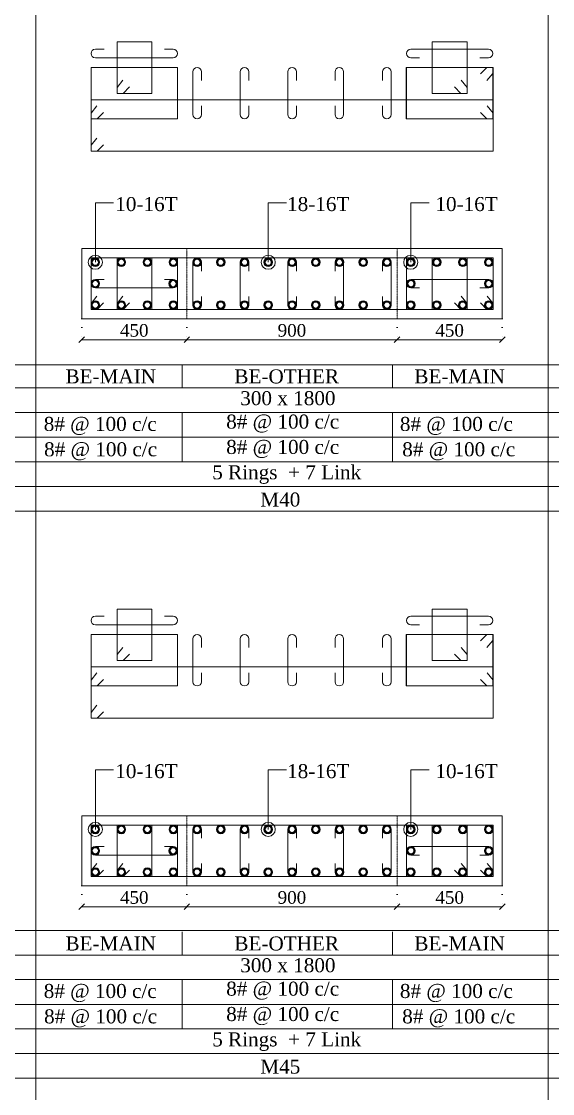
# Model space of a CAD drawing. Header units: millimetres. Extents: x 303 to 27724, y 300 to 68956.
# Drawn here: x 14502 to 16775, y 34898 to 39488 of the extents above; entities that cross this region are included whole.
import ezdxf

# ---------------------------------------------------------------- set-up
doc = ezdxf.new("R2010")
doc.units = ezdxf.units.MM
doc.linetypes.add('( Hidden )', pattern=[0.375, 0.25, -0.125])
doc.linetypes.add('DOT2', pattern=[0.125, 0, -0.125])
doc.layers.get('Defpoints').update_dxf_attribs({"lineweight": 0})
for name, color, linetype, lineweight in [('S-COL. STEEL DIA', 1, 'Continuous', 9), ('S-DIM FOOTING', 7, 'Continuous', 0), ('S-SECTION', 5, 'Continuous', 0), ('S-SECTION MARK', 7, 'Continuous', 0), ('S-SHEET', 7, 'Continuous', 0), ('S-STEEL', 1, 'Continuous', 9), ('S-STEEL-1', 1, 'Continuous', 0), ('S-STEEL-1 C.S.', 106, 'Continuous', 0), ('S-TEXT', 7, 'Continuous', 0)]:
    doc.layers.add(name, color=color, linetype=linetype, lineweight=lineweight)
doc.styles.add('AR', font='ARIALUNI.TTF', dxfattribs={"width": 0.8})
doc.styles.add('S-ROMANS', font='times.ttf')
doc.styles.add('TEXT', font='times.ttf')
doc.dimstyles.new('100', dxfattribs={"dimtxt": 180, "dimasz": 80, "dimexe": 0.18, "dimexo": 0.0625, "dimgap": 1, "dimtad": 1, "dimdec": 0, "dimzin": 0, "dimdsep": 46, "dimtxsty": 'AR', "dimblk": 'DOT', "dimcen": 0.09, "dimse1": 1, "dimse2": 1, "dimclrd": 50, "dimclrt": 256, "dimadec": 0, "dimazin": 0, "dimtfac": 1, "dimtdec": 0, "dimtix": 1, "dimtofl": 0, "dimtmove": 2, "dimatfit": 0, "dimfxl": 1, "dimtolj": 1, "dimtzin": 0, "dimlwd": -1, "dimarcsym": 0})
doc.dimstyles.new('SETU', dxfattribs={"dimtxt": 230, "dimasz": 0.2, "dimexe": 0.1, "dimexo": 0.1, "dimgap": 0.05, "dimtad": 1, "dimdec": 0, "dimzin": 0, "dimdsep": 46, "dimtxsty": 'TEXT', "dimblk": 'OBLIQUE', "dimcen": 0.09, "dimdle": 0.1, "dimclrd": 4, "dimclre": 256, "dimclrt": 256, "dimadec": 1, "dimazin": 0, "dimtfac": 1, "dimtdec": 0, "dimtix": 1, "dimtofl": 0, "dimtmove": 2, "dimatfit": 0, "dimfxl": 1, "dimtolj": 1, "dimtzin": 0, "dimlwd": -1, "dimlwe": -1, "dimarcsym": 1})

# ---------------------------------------------------------------- blocks, each defined once
blk = doc.blocks.new('*U4')
at = {"layer": 'S-COL. STEEL DIA'}
h = blk.add_hatch(color=256, dxfattribs=at)
h.dxf.hatch_style = 1
h.paths.add_polyline_path([(-18.5, 0, 1), (18.5, 0, 1)])
h.paths.add_polyline_path([(13, 0, -1), (-13, 0, -1)], flags=16)
at = {"layer": 'S-COL. STEEL DIA', "lineweight": 5}
for radius in [18.5, 13]:
    blk.add_circle((0, 0), radius, dxfattribs=at)
blk = doc.blocks.new('_Oblique')
at = {"color": 0, "linetype": 'ByBlock', "lineweight": -2}
blk.add_line((-0.5, -0.5), (0.5, 0.5), dxfattribs=at)
blk = doc.blocks.new('*D1747')
at = {"layer": 'Defpoints', "color": 0}
for p in [(14759.7, 35787.4), (15209.7, 35787.4), (15209.7, 35697.5)]:
    blk.add_point(p, dxfattribs=at)
at = {"layer": 'S-DIM FOOTING', "linetype": 'DOT2', "ltscale": 300}
for p, q in [((14759.7, 35787.3), (14759.7, 35697.4)), ((15209.7, 35787.3), (15209.7, 35697.4))]:
    blk.add_line(p, q, dxfattribs=at)
at = {"layer": 'S-DIM FOOTING', "ltscale": 300}
blk.add_line((14759.5, 35697.5), (15209.8, 35697.5), dxfattribs=at)
at = {"layer": 'S-DIM FOOTING', "linetype": 'ByBlock', "xscale": 24, "yscale": 24, "zscale": 24, "rotation": 180}
blk.add_blockref('_Oblique', (14759.7, 35697.5), dxfattribs=at)
at = {"layer": 'S-DIM FOOTING', "linetype": 'ByBlock', "xscale": 24, "yscale": 24, "zscale": 24}
blk.add_blockref('_Oblique', (15209.7, 35697.5), dxfattribs=at)
at = {"layer": 'S-DIM FOOTING', "insert": (14984.7, 35737), "char_height": 54, "attachment_point": 5, "style": 'TEXT'}
blk.add_mtext('\\A1;450', dxfattribs=at)
blk = doc.blocks.new('*D1748')
at = {"layer": 'Defpoints', "color": 0}
for p in [(15209.7, 35787.4), (16109.7, 35787.4), (16109.7, 35697.5)]:
    blk.add_point(p, dxfattribs=at)
at = {"layer": 'S-DIM FOOTING', "linetype": 'DOT2', "ltscale": 300}
for p, q in [((15209.7, 35787.3), (15209.7, 35697.4)), ((16109.7, 35787.3), (16109.7, 35697.4))]:
    blk.add_line(p, q, dxfattribs=at)
at = {"layer": 'S-DIM FOOTING', "ltscale": 300}
blk.add_line((15209.5, 35697.5), (16109.8, 35697.5), dxfattribs=at)
at = {"layer": 'S-DIM FOOTING', "linetype": 'ByBlock', "xscale": 24, "yscale": 24, "zscale": 24, "rotation": 180}
blk.add_blockref('_Oblique', (15209.7, 35697.5), dxfattribs=at)
at = {"layer": 'S-DIM FOOTING', "linetype": 'ByBlock', "xscale": 24, "yscale": 24, "zscale": 24}
blk.add_blockref('_Oblique', (16109.7, 35697.5), dxfattribs=at)
at = {"layer": 'S-DIM FOOTING', "insert": (15659.7, 35737.1), "char_height": 54, "attachment_point": 5, "style": 'TEXT'}
blk.add_mtext('\\A1;900', dxfattribs=at)
blk = doc.blocks.new('*D1749')
at = {"layer": 'Defpoints', "color": 0}
for p in [(16109.7, 35787.4), (16559.7, 35787.4), (16559.7, 35697.5)]:
    blk.add_point(p, dxfattribs=at)
at = {"layer": 'S-DIM FOOTING', "linetype": 'DOT2', "ltscale": 300}
for p, q in [((16109.7, 35787.3), (16109.7, 35697.4)), ((16559.7, 35787.3), (16559.7, 35697.4))]:
    blk.add_line(p, q, dxfattribs=at)
at = {"layer": 'S-DIM FOOTING', "ltscale": 300}
blk.add_line((16109.5, 35697.5), (16559.8, 35697.5), dxfattribs=at)
at = {"layer": 'S-DIM FOOTING', "linetype": 'ByBlock', "xscale": 24, "yscale": 24, "zscale": 24, "rotation": 180}
blk.add_blockref('_Oblique', (16109.7, 35697.5), dxfattribs=at)
at = {"layer": 'S-DIM FOOTING', "linetype": 'ByBlock', "xscale": 24, "yscale": 24, "zscale": 24}
blk.add_blockref('_Oblique', (16559.7, 35697.5), dxfattribs=at)
at = {"layer": 'S-DIM FOOTING', "insert": (16334.7, 35737), "char_height": 54, "attachment_point": 5, "style": 'TEXT'}
blk.add_mtext('\\A1;450', dxfattribs=at)
blk = doc.blocks.new('_Dot')
at = {"linetype": 'ByBlock', "lineweight": -2}
blk.add_line((-0.5, 0), (-1, 0), dxfattribs=at)
at = {"linetype": 'ByBlock', "const_width": 0.5}
blk.add_lwpolyline([(-0.25, 0, 1), (0.25, 0, 1)], format="xyb", close=True, dxfattribs=at)
blk = doc.blocks.new('*D2133')
at = {"layer": 'Defpoints', "color": 0}
for p in [(14759.7, 38215.5), (15209.7, 38215.5), (15209.7, 38125.6)]:
    blk.add_point(p, dxfattribs=at)
at = {"layer": 'S-DIM FOOTING', "linetype": 'DOT2', "ltscale": 300}
for p, q in [((14759.7, 38215.3), (14759.7, 38125.5)), ((15209.7, 38215.3), (15209.7, 38125.5))]:
    blk.add_line(p, q, dxfattribs=at)
at = {"layer": 'S-DIM FOOTING', "ltscale": 300}
blk.add_line((14759.5, 38125.6), (15209.8, 38125.6), dxfattribs=at)
at = {"layer": 'S-DIM FOOTING', "linetype": 'ByBlock', "xscale": 24, "yscale": 24, "zscale": 24, "rotation": 180}
blk.add_blockref('_Oblique', (14759.7, 38125.6), dxfattribs=at)
at = {"layer": 'S-DIM FOOTING', "linetype": 'ByBlock', "xscale": 24, "yscale": 24, "zscale": 24}
blk.add_blockref('_Oblique', (15209.7, 38125.6), dxfattribs=at)
at = {"layer": 'S-DIM FOOTING', "insert": (14984.7, 38165.1), "char_height": 54, "attachment_point": 5, "style": 'TEXT'}
blk.add_mtext('\\A1;450', dxfattribs=at)
blk = doc.blocks.new('*D2134')
at = {"layer": 'Defpoints', "color": 0}
for p in [(15209.7, 38215.5), (16109.7, 38215.5), (16109.7, 38125.6)]:
    blk.add_point(p, dxfattribs=at)
at = {"layer": 'S-DIM FOOTING', "linetype": 'DOT2', "ltscale": 300}
for p, q in [((15209.7, 38215.3), (15209.7, 38125.5)), ((16109.7, 38215.3), (16109.7, 38125.5))]:
    blk.add_line(p, q, dxfattribs=at)
at = {"layer": 'S-DIM FOOTING', "ltscale": 300}
blk.add_line((15209.5, 38125.6), (16109.8, 38125.6), dxfattribs=at)
at = {"layer": 'S-DIM FOOTING', "linetype": 'ByBlock', "xscale": 24, "yscale": 24, "zscale": 24, "rotation": 180}
blk.add_blockref('_Oblique', (15209.7, 38125.6), dxfattribs=at)
at = {"layer": 'S-DIM FOOTING', "linetype": 'ByBlock', "xscale": 24, "yscale": 24, "zscale": 24}
blk.add_blockref('_Oblique', (16109.7, 38125.6), dxfattribs=at)
at = {"layer": 'S-DIM FOOTING', "insert": (15659.7, 38165.1), "char_height": 54, "attachment_point": 5, "style": 'TEXT'}
blk.add_mtext('\\A1;900', dxfattribs=at)
blk = doc.blocks.new('*D2135')
at = {"layer": 'Defpoints', "color": 0}
for p in [(16109.7, 38215.5), (16559.7, 38215.5), (16559.7, 38125.6)]:
    blk.add_point(p, dxfattribs=at)
at = {"layer": 'S-DIM FOOTING', "linetype": 'DOT2', "ltscale": 300}
for p, q in [((16109.7, 38215.3), (16109.7, 38125.5)), ((16559.7, 38215.3), (16559.7, 38125.5))]:
    blk.add_line(p, q, dxfattribs=at)
at = {"layer": 'S-DIM FOOTING', "ltscale": 300}
blk.add_line((16109.5, 38125.6), (16559.8, 38125.6), dxfattribs=at)
at = {"layer": 'S-DIM FOOTING', "linetype": 'ByBlock', "xscale": 24, "yscale": 24, "zscale": 24, "rotation": 180}
blk.add_blockref('_Oblique', (16109.7, 38125.6), dxfattribs=at)
at = {"layer": 'S-DIM FOOTING', "linetype": 'ByBlock', "xscale": 24, "yscale": 24, "zscale": 24}
blk.add_blockref('_Oblique', (16559.7, 38125.6), dxfattribs=at)
at = {"layer": 'S-DIM FOOTING', "insert": (16334.7, 38165.1), "char_height": 54, "attachment_point": 5, "style": 'TEXT'}
blk.add_mtext('\\A1;450', dxfattribs=at)

msp = doc.modelspace()

# ---------------------------------------------------------------- linework, layer by layer
at = {"layer": 'S-SECTION', "elevation": 1.1}
for points in [[(16559.7, 38215.5), (16559.7, 38515.5), (14759.7, 38515.5), (14759.7, 38215.5)], [(16559.7, 35787.4), (16559.7, 36087.4), (14759.7, 36087.4), (14759.7, 35787.4)]]:
    msp.add_lwpolyline(points, close=True, dxfattribs=at)
at = {"layer": 'S-SHEET'}
for p, q in [((14562.7, 68956, 0.5), (14562.7, 299.8, 1)), ((16756.3, 68956, 1.3), (16756.3, 299.8, 1.9)), ((303, 38018.4, 7), (27724.1, 38018.4, 7)), ((15190.1, 38018.2, 0.4), (15190.1, 37918.7, 0.4)), ((16090.1, 38018.2, 0.4), (16090.1, 37918.7, 0.4)), ((303, 37918.9, -1), (27724.1, 37918.9, -1)), ((303, 37813.6, -1), (27724.1, 37813.6, -1)), ((303, 37813.6, -1), (27724.1, 37813.6, -1)), ((15190.1, 37813.5, 0.4), (15190.1, 37602.2, 0.4)), ((16090.1, 37813.5, 0.4), (16090.1, 37602.2, 0.4)), ((303, 37707.9, -1), (27724.1, 37707.9, -1)), ((303, 37602.3, -1), (27724.1, 37602.3, -1)), ((303, 37496.8, -1), (27724.1, 37496.8, -1)), ((303, 35596, -1.3), (27724.1, 35596, -1.3)), ((15190.1, 35590.2, 0.4), (15190.1, 35490.6, 0.4)), ((16090.1, 35590.2, 0.4), (16090.1, 35490.6, 0.4)), ((303, 35490.8, -1), (27724.1, 35490.8, -1)), ((303, 35385.6, -1), (27724.1, 35385.6, -1)), ((303, 35385.6, -1), (27724.1, 35385.6, -1)), ((15190.1, 35385.4, 0.4), (15190.1, 35174.1, 0.4)), ((16090.1, 35385.4, 0.4), (16090.1, 35174.1, 0.4)), ((303, 35279.8, -1), (27724.1, 35279.8, -1)), ((303, 35174.3, -1), (27724.1, 35174.3, -1)), ((303, 35068.8, -1), (27724.1, 35068.8, -1))]:
    msp.add_line(p, q, dxfattribs=at)
at = {"layer": 'S-SHEET', "color": 0}
for p, q in [((303, 37391.3, -1), (27724.1, 37391.3, -1)), ((303, 34963.3, -1), (27724.1, 34963.3, -1))]:
    msp.add_line(p, q, dxfattribs=at)
at = {"layer": 'S-STEEL', "color": 3, "elevation": 1.1}
for points in [[(15113.5, 39369.8), (15151.2, 39369.8, -1), (15151.2, 39332.9), (14818.1, 39332.9, -1), (14818.1, 39369.8), (14855.3, 39369.8)], [(16463.5, 39332.9), (16501.2, 39332.9, 1), (16501.2, 39369.8), (16168.1, 39369.8, 1), (16168.1, 39332.9), (16205.3, 39332.9)], [(15272.1, 39127), (15272.1, 39089.3, -1), (15235.2, 39089.3), (15235.2, 39272.4, -1), (15272.1, 39272.4), (15272.1, 39235.2)], [(15475.3, 39127), (15475.3, 39089.3, -1), (15438.4, 39089.3), (15438.4, 39272.4, -1), (15475.3, 39272.4), (15475.3, 39235.2)], [(15678.5, 39127), (15678.5, 39089.3, -1), (15641.6, 39089.3), (15641.6, 39272.4, -1), (15678.5, 39272.4), (15678.5, 39235.2)], [(15844, 39127), (15844, 39089.3, 1), (15880.9, 39089.3), (15880.9, 39272.4, 1), (15844, 39272.4), (15844, 39235.2)], [(16047.3, 39127), (16047.3, 39089.3, 1), (16084.2, 39089.3), (16084.2, 39272.4, 1), (16047.3, 39272.4), (16047.3, 39235.2)], [(15272.1, 38419.3), (15272.1, 38457, 1), (15235.2, 38457), (15235.2, 38273.9, 1), (15272.1, 38273.9), (15272.1, 38311.2)], [(15475.3, 38419.3), (15475.3, 38457, 1), (15438.4, 38457), (15438.4, 38273.9, 1), (15475.3, 38273.9), (15475.3, 38311.2)], [(15678.5, 38419.3), (15678.5, 38457, 1), (15641.6, 38457), (15641.6, 38273.9, 1), (15678.5, 38273.9), (15678.5, 38311.2)], [(15844, 38419.3), (15844, 38457, -1), (15880.9, 38457), (15880.9, 38273.9, -1), (15844, 38273.9), (15844, 38311.2)], [(16047.3, 38419.3), (16047.3, 38457, -1), (16084.2, 38457), (16084.2, 38273.9, -1), (16047.3, 38273.9), (16047.3, 38311.2)], [(15113.5, 38383.9), (15151.2, 38383.9, -1), (15151.2, 38347), (14818.1, 38347, -1), (14818.1, 38383.9), (14855.3, 38383.9)], [(16463.5, 38347), (16501.2, 38347, 1), (16501.2, 38383.9), (16168.1, 38383.9, 1), (16168.1, 38347), (16205.3, 38347)], [(15113.5, 36941.8), (15151.2, 36941.8, -1), (15151.2, 36904.8), (14818.1, 36904.9, -1), (14818.1, 36941.8), (14855.3, 36941.8)], [(16463.5, 36904.8), (16501.2, 36904.8, 1), (16501.2, 36941.8), (16168.1, 36941.7, 1), (16168.1, 36904.8), (16205.3, 36904.8)], [(15272.1, 36699), (15272.1, 36661.3, -1), (15235.2, 36661.3), (15235.2, 36844.4, -1), (15272.1, 36844.4), (15272.1, 36807.1)], [(15475.3, 36699), (15475.3, 36661.3, -1), (15438.4, 36661.3), (15438.4, 36844.4, -1), (15475.3, 36844.4), (15475.3, 36807.1)], [(15678.5, 36699), (15678.5, 36661.3, -1), (15641.6, 36661.3), (15641.6, 36844.4, -1), (15678.5, 36844.4), (15678.5, 36807.1)], [(15844, 36699), (15844, 36661.3, 1), (15880.9, 36661.3), (15880.9, 36844.4, 1), (15844, 36844.4), (15844, 36807.1)], [(16047.3, 36699), (16047.3, 36661.3, 1), (16084.2, 36661.3), (16084.2, 36844.4, 1), (16047.3, 36844.4), (16047.3, 36807.1)], [(15272.1, 35991.2), (15272.1, 36029, 1), (15235.2, 36029), (15235.2, 35845.9, 1), (15272.1, 35845.9), (15272.1, 35883.1)], [(15475.3, 35991.2), (15475.3, 36029, 1), (15438.4, 36029), (15438.4, 35845.9, 1), (15475.3, 35845.9), (15475.3, 35883.1)], [(15678.5, 35991.2), (15678.5, 36029, 1), (15641.6, 36029), (15641.6, 35845.9, 1), (15678.5, 35845.9), (15678.5, 35883.1)], [(15844, 35991.2), (15844, 36029, -1), (15880.9, 36029), (15880.9, 35845.9, -1), (15844, 35845.9), (15844, 35883.1)], [(16047.3, 35991.2), (16047.3, 36029, -1), (16084.2, 36029), (16084.2, 35845.9, -1), (16047.3, 35845.9), (16047.3, 35883.1)], [(15113.5, 35955.9), (15151.2, 35955.9, -1), (15151.2, 35919), (14818.1, 35919, -1), (14818.1, 35955.9), (14855.3, 35955.9)], [(16463.5, 35919), (16501.2, 35919, 1), (16501.2, 35955.9), (16168.1, 35955.9, 1), (16168.1, 35919), (16205.3, 35919)]]:
    msp.add_lwpolyline(points, format="xyb", dxfattribs=at)
at = {"layer": 'S-STEEL', "color": 1, "elevation": 1.1}
for points in [[(16466.1, 39263.6), (16493.6, 39291), (16519.7, 39291), (16519.7, 39071), (16148.9, 39071), (16148.9, 39291), (16519.7, 39291), (16519.7, 39265.9), (16494.5, 39235.1)], [(14853.2, 38960.2), (14825.7, 38932.9), (14799.6, 38932.9), (14799.7, 39152.9), (16520.5, 39152.9), (16520.4, 38932.9), (14799.6, 38932.9), (14799.6, 38957.9), (14824.8, 38988.8)], [(14853.2, 38282.8), (14825.7, 38255.5), (14799.6, 38255.5), (14799.7, 38475.5), (16520.5, 38475.5), (16520.4, 38255.5), (14799.6, 38255.5), (14799.6, 38280.5), (14824.8, 38311.4)], [(16466.1, 36835.6), (16493.6, 36862.9), (16519.7, 36862.9), (16519.7, 36642.9), (16148.9, 36642.9), (16148.9, 36862.9), (16519.7, 36862.9), (16519.7, 36837.9), (16494.5, 36807)], [(14853.2, 36532.1), (14825.7, 36504.8), (14799.6, 36504.8), (14799.7, 36724.8), (16520.5, 36724.8), (16520.4, 36504.8), (14799.6, 36504.8), (14799.6, 36529.8), (14824.8, 36560.7)], [(14853.2, 35854.7), (14825.7, 35827.4), (14799.6, 35827.4), (14799.7, 36047.4), (16520.5, 36047.4), (16520.4, 35827.4), (14799.6, 35827.4), (14799.6, 35852.4), (14824.8, 35883.3)]]:
    msp.add_lwpolyline(points, dxfattribs=at)
at = {"layer": 'S-STEEL-1', "color": 41, "elevation": 1.1}
for points in [[(14964.5, 39207.7), (14937, 39180.3), (14910.9, 39180.3), (14910.9, 39400.3), (15060.4, 39400.3), (15060.4, 39180.3), (14910.9, 39180.3), (14910.9, 39205.4), (14936.1, 39236.2)], [(16355.6, 39207.7), (16383.1, 39180.3), (16409.2, 39180.3), (16409.2, 39400.3), (16259.7, 39400.3), (16259.7, 39180.3), (16409.2, 39180.3), (16409.2, 39205.4), (16384, 39236.2)], [(14964.5, 38282.8), (14937, 38255.5), (14910.9, 38255.5), (14910.9, 38475.5), (15060.4, 38475.5), (15060.4, 38255.5), (14910.9, 38255.5), (14910.9, 38280.5), (14936.1, 38311.4)], [(16355.6, 38282.8), (16383.1, 38255.5), (16409.2, 38255.5), (16409.2, 38475.5), (16259.7, 38475.5), (16259.7, 38255.5), (16409.2, 38255.5), (16409.2, 38280.5), (16384, 38311.4)], [(14964.5, 36779.6), (14937, 36752.3), (14910.9, 36752.3), (14910.9, 36972.3), (15060.4, 36972.3), (15060.4, 36752.3), (14910.9, 36752.3), (14910.9, 36777.3), (14936.1, 36808.2)], [(16355.6, 36779.6), (16383.1, 36752.3), (16409.2, 36752.3), (16409.2, 36972.3), (16259.7, 36972.3), (16259.7, 36752.3), (16409.2, 36752.3), (16409.2, 36777.3), (16384, 36808.2)], [(14964.5, 35854.7), (14937, 35827.4), (14910.9, 35827.4), (14910.9, 36047.4), (15060.4, 36047.4), (15060.4, 35827.4), (14910.9, 35827.4), (14910.9, 35852.4), (14936.1, 35883.3)], [(16355.6, 35854.7), (16383.1, 35827.4), (16409.2, 35827.4), (16409.2, 36047.4), (16259.7, 36047.4), (16259.7, 35827.4), (16409.2, 35827.4), (16409.2, 35852.4), (16384, 35883.3)]]:
    msp.add_lwpolyline(points, dxfattribs=at)
at = {"layer": 'S-STEEL-1', "color": 6, "elevation": 1.1}
for points in [[(14853.2, 39098.3), (14825.7, 39071), (14799.6, 39071), (14799.7, 39291), (15170.5, 39291), (15170.4, 39071), (14799.6, 39071), (14799.6, 39096), (14824.8, 39126.8)], [(16466.9, 39098.3), (16494.4, 39071), (16520.5, 39071), (16520.5, 39291), (16149.7, 39291), (16149.7, 39071), (16520.5, 39071), (16520.5, 39096), (16495.3, 39126.8)], [(14853.2, 38282.8), (14825.7, 38255.5), (14799.6, 38255.5), (14799.7, 38475.5), (15170.5, 38475.5), (15170.4, 38255.5), (14799.6, 38255.5), (14799.6, 38280.5), (14824.8, 38311.4)], [(16466.9, 38282.8), (16494.4, 38255.5), (16520.5, 38255.5), (16520.5, 38475.5), (16149.7, 38475.5), (16149.7, 38255.5), (16520.5, 38255.5), (16520.5, 38280.5), (16495.3, 38311.4)], [(14853.2, 36670.2), (14825.7, 36642.9), (14799.6, 36642.9), (14799.7, 36862.9), (15170.5, 36862.9), (15170.4, 36642.9), (14799.6, 36642.9), (14799.6, 36667.9), (14824.8, 36698.8)], [(16466.9, 36670.2), (16494.4, 36642.9), (16520.5, 36642.9), (16520.5, 36862.9), (16149.7, 36862.9), (16149.7, 36642.9), (16520.5, 36642.9), (16520.5, 36667.9), (16495.3, 36698.8)], [(14853.2, 35854.7), (14825.7, 35827.4), (14799.6, 35827.4), (14799.7, 36047.4), (15170.5, 36047.4), (15170.4, 35827.4), (14799.6, 35827.4), (14799.6, 35852.4), (14824.8, 35883.3)], [(16466.9, 35854.7), (16494.4, 35827.4), (16520.5, 35827.4), (16520.5, 36047.4), (16149.7, 36047.4), (16149.7, 35827.4), (16520.5, 35827.4), (16520.5, 35852.4), (16495.3, 35883.3)]]:
    msp.add_lwpolyline(points, dxfattribs=at)
at = {"layer": 'S-STEEL-1 C.S.', "color": 8, "linetype": '( Hidden )'}
for p, q in [((15209.7, 38215.5, 1.1), (15209.7, 38515.5, 1.1)), ((16109.7, 38215.5, 1.1), (16109.7, 38515.5, 1.1)), ((15209.7, 35787.4, 1.1), (15209.7, 36087.4, 1.1)), ((16109.7, 35787.4, 1.1), (16109.7, 36087.4, 1.1))]:
    msp.add_line(p, q, dxfattribs=at)

# ---------------------------------------------------------------- block references
at = {"layer": 'S-COL. STEEL DIA', "xscale": -1, "rotation": 180}
for p in [(14818.1, 38457, 1.1), (15253.6, 38457, 1.1), (15355.2, 38457, 1.1), (15456.8, 38457, 1.1), (15558.4, 38457, 1.1), (15660.1, 38457, 1.1), (15761.7, 38457, 1.1), (15863.3, 38457, 1.1), (15964.9, 38457, 1.1), (16066.5, 38457, 1.1), (16168.1, 38457, 1.1), (16279.4, 38457, 1.1), (16390.7, 38457, 1.1), (14818.1, 36029, 1.1), (15253.6, 36029, 1.1), (15355.2, 36029, 1.1), (15456.8, 36029, 1.1), (15558.4, 36029, 1.1), (15660.1, 36029, 1.1), (15761.7, 36029, 1.1), (15863.3, 36029, 1.1), (15964.9, 36029, 1.1), (16066.5, 36029, 1.1), (16168.1, 36029, 1.1), (16279.4, 36029, 1.1), (16390.7, 36029, 1.1)]:
    msp.add_blockref('*U4', p, dxfattribs=at)
at = {"layer": 'S-COL. STEEL DIA', "rotation": 180}
for p in [(14929.4, 38457, 1.1), (15040.7, 38457, 1.1), (15152, 38457, 1.1), (16502, 38457, 1.1), (14929.4, 36029, 1.1), (15040.7, 36029, 1.1), (15152, 36029, 1.1), (16502, 36029, 1.1)]:
    msp.add_blockref('*U4', p, dxfattribs=at)
at = {"layer": 'S-COL. STEEL DIA'}
for p in [(14818.1, 38365.5, 1.1), (16168.9, 38365.5, 1.1), (14818.1, 38273.9, 1.1), (15253.6, 38273.9, 1.1), (15355.2, 38273.9, 1.1), (15456.8, 38273.9, 1.1), (15558.4, 38273.9, 1.1), (15660.1, 38273.9, 1.1), (15761.7, 38273.9, 1.1), (15863.3, 38273.9, 1.1), (15964.9, 38273.9, 1.1), (16066.5, 38273.9, 1.1), (16168.1, 38273.9, 1.1), (16279.4, 38273.9, 1.1), (16390.7, 38273.9, 1.1), (14818.1, 35937.4, 1.1), (16168.9, 35937.4, 1.1), (14818.1, 35845.9, 1.1), (15253.6, 35845.9, 1.1), (15355.2, 35845.9, 1.1), (15456.8, 35845.9, 1.1), (15558.4, 35845.9, 1.1), (15660.1, 35845.9, 1.1), (15761.7, 35845.9, 1.1), (15863.3, 35845.9, 1.1), (15964.9, 35845.9, 1.1), (16066.5, 35845.9, 1.1), (16168.1, 35845.9, 1.1), (16279.4, 35845.9, 1.1), (16390.7, 35845.9, 1.1)]:
    msp.add_blockref('*U4', p, dxfattribs=at)
at = {"layer": 'S-COL. STEEL DIA', "xscale": -1}
for p in [(15151.2, 38365.5, 1.1), (16502, 38365.5, 1.1), (14929.4, 38273.9, 1.1), (15040.7, 38273.9, 1.1), (15152, 38273.9, 1.1), (16502, 38273.9, 1.1), (15151.2, 35937.4, 1.1), (16502, 35937.4, 1.1), (14929.4, 35845.9, 1.1), (15040.7, 35845.9, 1.1), (15152, 35845.9, 1.1), (16502, 35845.9, 1.1)]:
    msp.add_blockref('*U4', p, dxfattribs=at)

# ---------------------------------------------------------------- texts
at = {"layer": 'S-TEXT', "color": 7, "style": 'TEXT'}
for s, p in [('10-16T', (14903.5, 38676.3, 1.1)), ('18-16T', (15638.9, 38676.3, 1.1)), ('10-16T', (16273.8, 38676.3, 1.1)), ('10-16T', (14903.5, 36248.3, 1.1)), ('18-16T', (15638.9, 36248.3, 1.1)), ('10-16T', (16273.8, 36248.3, 1.1))]:
    msp.add_text(s, height=60, dxfattribs=at).set_placement(p)
at = {"layer": 'S-TEXT', "style": 'S-ROMANS'}
for s, p in [('BE-MAIN ', (14690.2, 37938.4, 0.4)), ('BE-OTHER', (15413.2, 37938.4, 0.4)), ('BE-MAIN ', (16183.7, 37938.4, 0.4)), ('300 x 1800', (15438.4, 37845.2, 0.4)), ('8# @ 100 c/c', (14597.2, 37734.9, 0.4)), ('8# @ 100 c/c', (15378.2, 37744.9, 0.4)), ('8# @ 100 c/c', (16121.7, 37734.9, 0.4)), ('8# @ 100 c/c', (14598.7, 37626.3, 0.4)), ('8# @ 100 c/c', (15378.2, 37636.3, 0.4)), ('8# @ 100 c/c', (16131.7, 37626.3, 0.4)), ('5 Rings  + 7 Link', (15318.4, 37527.9, 0.4)), ('M40', (15524.3, 37411.1, 0.4)), ('BE-MAIN ', (14690.2, 35510.4, 0.4)), ('BE-OTHER', (15413.2, 35510.4, 0.4)), ('BE-MAIN ', (16183.7, 35510.4, 0.4)), ('300 x 1800', (15438.4, 35417.2, 0.4)), ('8# @ 100 c/c', (14597.2, 35306.9, 0.4)), ('8# @ 100 c/c', (15378.2, 35316.9, 0.4)), ('8# @ 100 c/c', (16121.7, 35306.9, 0.4)), ('8# @ 100 c/c', (14598.7, 35198.3, 0.4)), ('8# @ 100 c/c', (15378.2, 35208.3, 0.4)), ('8# @ 100 c/c', (16131.7, 35198.3, 0.4)), ('5 Rings  + 7 Link', (15318.4, 35099.8, 0.4)), ('M45', (15524.3, 34983.1, 0.4))]:
    msp.add_text(s, height=60, dxfattribs=at).set_placement(p)

# ---------------------------------------------------------------- dimensions: what is measured, and where the dimension line sits
at = {"layer": 'S-DIM FOOTING', "ltscale": 300}
for base, p1, p2, picture, middle in [((15209.7, 38125.6, 0.7), (14759.7, 38215.5, 1.1), (15209.7, 38215.5, 1.1), '*D2133', (14984.7, 38165.1, 0.7)), ((16109.7, 38125.6, 0.7), (15209.7, 38215.5, 1.1), (16109.7, 38215.5, 1.1), '*D2134', (15659.7, 38165.1, 0.7)), ((16559.7, 38125.6, 0.7), (16109.7, 38215.5, 1.1), (16559.7, 38215.5, 1.1), '*D2135', (16334.7, 38165.1, 0.7)), ((15209.7, 35697.5, 0.8), (14759.7, 35787.4, 1.1), (15209.7, 35787.4, 1.1), '*D1747', (14984.7, 35737, 0.8)), ((16109.7, 35697.5, 0.8), (15209.7, 35787.4, 1.1), (16109.7, 35787.4, 1.1), '*D1748', (15659.7, 35737.1, 0.8)), ((16559.7, 35697.5, 0.8), (16109.7, 35787.4, 1.1), (16559.7, 35787.4, 1.1), '*D1749', (16334.7, 35737, 0.8))]:
    dim = msp.add_linear_dim(base=base, p1=p1, p2=p2, angle=180, dimstyle='SETU', override={"dimscale": 1.2, "dimtxt": 45, "dimasz": 20, "dimgap": 10, "dimblk1": 'Oblique', "dimblk2": 'Oblique', "dimsah": 1, "dimclrd": 256, "dimarcsym": 1}, dxfattribs=at)
    dim.commit()
    dim.dimension.update_dxf_attribs({"geometry": picture, "text_midpoint": middle})

# ---------------------------------------------------------------- leaders
at = {"layer": 'S-SECTION MARK'}
for points in [[(14818.1, 38457, 1.1), (14818.1, 38712.2, 1.1), (14896.4, 38712.2, 1.1)], [(15558.4, 38457, 1.1), (15558.4, 38712.2, 1.1), (15636.7, 38712.2, 1.1)], [(16168.1, 38457, 1.1), (16168.1, 38712.2, 1.1), (16246.4, 38712.2, 1.1)], [(14818.1, 36029, 1.1), (14818.1, 36284.1, 1.1), (14896.4, 36284.1, 1.1)], [(15558.4, 36029, 1.1), (15558.4, 36284.1, 1.1), (15636.7, 36284.1, 1.1)], [(16168.1, 36029, 1.1), (16168.1, 36284.1, 1.1), (16246.4, 36284.1, 1.1)]]:
    msp.add_leader(points, dimstyle='100', override={"dimasz": 60, "dimtad": 0, "dimclrd": 256, "dimldrblk": 'DotBlank', "dimfxl": 50, "dimfxlon": 1, "dimarcsym": 1}, dxfattribs=at)

doc.saveas('drawing.dxf')
